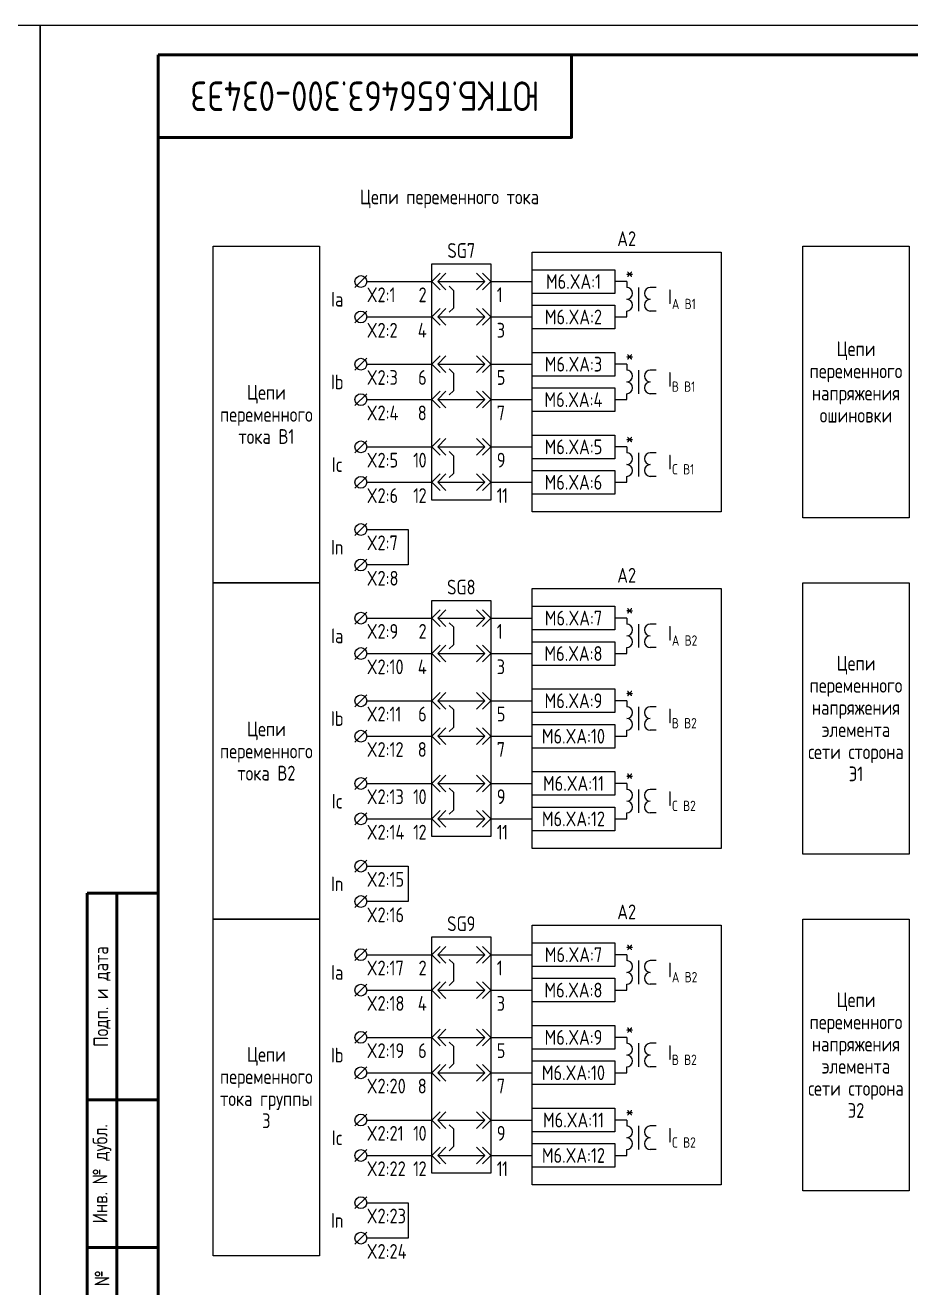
# Model space of a CAD drawing. Header units: millimetres. Extents: x -1102 to 3953, y -90 to 618.
# Drawn here: x 1257.5 to 1407.4, y 83.2 to 297 of the extents above; entities that cross this region are included whole.
import ezdxf

# ---------------------------------------------------------------- set-up
doc = ezdxf.new("R2010")
doc.units = ezdxf.units.MM
doc.styles.add('Gost_type_A', font='GOST_A.TTF')

# ---------------------------------------------------------------- blocks, each defined once
blk = doc.blocks.new('Формат_А3')
blk.add_lwpolyline([(-420, 297), (0, 297), (0, 0), (-420, 0)], close=True)
at = {"lineweight": 50}
blk.add_lwpolyline([(-400, 292), (-5, 292), (-5, 5), (-400, 5)], close=True, dxfattribs=at)
blk = doc.blocks.new('Штамп угловой верхний')
at = {"lineweight": 50}
blk.add_lwpolyline([(0, 0), (70, 0), (70, -14), (0, -14)], close=True, dxfattribs=at)
blk = doc.blocks.new('Штамп левый нижний')
at = {"lineweight": 50}
for points in [[(-12, 145), (-7, 145), (-7, 110), (-12, 110)], [(-7, 145), (0, 145), (0, 110), (-7, 110)], [(-12, 110), (-7, 110), (-7, 85), (-12, 85)], [(-7, 110), (0, 110), (0, 85), (-7, 85)], [(-12, 85), (-7, 85), (-7, 60), (-12, 60)], [(-7, 85), (0, 85), (0, 60), (-7, 60)], [(-12, 60), (-7, 60), (-7, 25), (-12, 25)], [(-7, 60), (0, 60), (0, 25), (-7, 25)], [(-12, 25), (-7, 25), (-7, 0), (-12, 0)], [(-7, 25), (0, 25), (0, 0), (-7, 0)]]:
    blk.add_lwpolyline(points, close=True, dxfattribs=at)
at = {"char_height": 2.5, "attachment_point": 5, "rotation": 90, "style": 'Gost_type_A'}
for s, insert, width in [('Подп. и дата', (-9.5, 127.5), 35), ('Инв. № дубл.', (-9.5, 97.5), 25), ('Взам. инв. №', (-9.5, 72.5), 25), ('Подп. и дата', (-9.5, 42.5), 35), ('Инв. N подл.', (-9.5, 12.5), 25)]:
    blk.add_mtext(s, dxfattribs=dict(at, insert=insert, width=width))
blk = doc.blocks.new('БИ_разъем')
for p, q in [((0, 0), (1.41, 1.41)), ((0, 0), (1.41, 1.41)), ((0, 0), (1.41, -1.41)), ((0, 0), (1.41, -1.41)), ((1, 0), (2.41, 1.41)), ((1, 0), (2.41, -1.41)), ((1, 0), (9, 0)), ((9, 0), (7.59, 1.41)), ((9, 0), (7.59, -1.41)), ((10, 0), (8.59, 1.41)), ((10, 0), (8.59, 1.41)), ((10, 0), (8.59, -1.41)), ((10, 0), (8.59, -1.41))]:
    blk.add_line(p, q)
blk = doc.blocks.new('БИ_перемычка')
for p, q in [((2.97, -0.79), (3.67, -1.5)), ((3.67, -1.5), (3.67, -4.5)), ((2.97, -5.21), (3.67, -4.5))]:
    blk.add_line(p, q)

msp = doc.modelspace()

# ---------------------------------------------------------------- linework, layer by layer
for p, q in [((1315.32, 254.6), (1313.32, 252.6)), ((1315.32, 253.6), (1326.32, 253.6)), ((1336.32, 253.6), (1343.32, 253.6)), ((1359.32, 253.6), (1357.32, 253.6)), ((1315.32, 248.6), (1313.32, 246.6)), ((1315.33, 247.6), (1326.16, 247.6)), ((1336.49, 247.6), (1343.32, 247.6)), ((1357.32, 247.6), (1359.32, 247.6)), ((1315.32, 240.6), (1313.32, 238.6)), ((1315.33, 239.6), (1326.16, 239.6)), ((1336.49, 239.6), (1343.32, 239.6)), ((1359.32, 239.6), (1357.32, 239.6)), ((1315.32, 234.6), (1313.32, 232.6)), ((1315.33, 233.6), (1326.16, 233.6)), ((1336.49, 233.6), (1343.32, 233.6)), ((1357.32, 233.6), (1359.32, 233.6)), ((1315.32, 226.6), (1313.32, 224.6)), ((1315.33, 225.6), (1326.16, 225.6)), ((1336.49, 225.6), (1343.32, 225.6)), ((1359.32, 225.6), (1357.32, 225.6)), ((1315.32, 220.6), (1313.32, 218.6)), ((1315.33, 219.6), (1326.16, 219.6)), ((1336.49, 219.6), (1343.32, 219.6)), ((1357.32, 219.6), (1359.32, 219.6)), ((1315.32, 212.6), (1313.32, 210.6)), ((1315.33, 211.6), (1322.32, 211.6)), ((1322.32, 211.6), (1322.32, 205.6)), ((1315.32, 206.6), (1313.32, 204.6)), ((1322.32, 205.6), (1315.33, 205.6)), ((1315.32, 197.6), (1313.32, 195.6)), ((1315.32, 196.6), (1326.32, 196.6)), ((1336.32, 196.6), (1343.32, 196.6)), ((1359.32, 196.6), (1357.32, 196.6)), ((1315.32, 191.6), (1313.32, 189.6)), ((1315.33, 190.6), (1326.16, 190.6)), ((1336.49, 190.6), (1343.32, 190.6)), ((1357.32, 190.6), (1359.32, 190.6)), ((1315.32, 183.6), (1313.32, 181.6)), ((1315.33, 182.6), (1326.16, 182.6)), ((1336.49, 182.6), (1343.32, 182.6)), ((1359.32, 182.6), (1357.32, 182.6)), ((1315.32, 177.6), (1313.32, 175.6)), ((1315.33, 176.6), (1326.16, 176.6)), ((1336.49, 176.6), (1343.32, 176.6)), ((1357.32, 176.6), (1359.32, 176.6)), ((1315.32, 169.6), (1313.32, 167.6)), ((1315.33, 168.6), (1326.16, 168.6)), ((1336.49, 168.6), (1343.32, 168.6)), ((1359.32, 168.6), (1357.32, 168.6)), ((1315.32, 163.6), (1313.32, 161.6)), ((1315.33, 162.6), (1326.16, 162.6)), ((1336.49, 162.6), (1343.32, 162.6)), ((1357.32, 162.6), (1359.32, 162.6)), ((1315.32, 155.6), (1313.32, 153.6)), ((1315.33, 154.6), (1322.32, 154.6)), ((1322.32, 154.6), (1322.32, 148.6)), ((1315.32, 149.6), (1313.32, 147.6)), ((1322.32, 148.6), (1315.33, 148.6)), ((1315.32, 140.6), (1313.32, 138.6)), ((1315.32, 139.6), (1326.32, 139.6)), ((1336.32, 139.6), (1343.32, 139.6)), ((1359.32, 139.6), (1357.32, 139.6)), ((1315.32, 134.6), (1313.32, 132.6)), ((1315.33, 133.6), (1326.16, 133.6)), ((1336.49, 133.6), (1343.32, 133.6)), ((1357.32, 133.6), (1359.32, 133.6)), ((1315.32, 126.6), (1313.32, 124.6)), ((1315.33, 125.6), (1326.16, 125.6)), ((1336.49, 125.6), (1343.32, 125.6)), ((1359.32, 125.6), (1357.32, 125.6)), ((1315.32, 120.6), (1313.32, 118.6)), ((1315.33, 119.6), (1326.16, 119.6)), ((1336.49, 119.6), (1343.32, 119.6)), ((1357.32, 119.6), (1359.32, 119.6)), ((1315.32, 112.6), (1313.32, 110.6)), ((1315.33, 111.6), (1326.16, 111.6)), ((1336.49, 111.6), (1343.32, 111.6)), ((1359.32, 111.6), (1357.32, 111.6)), ((1315.32, 106.6), (1313.32, 104.6)), ((1315.33, 105.6), (1326.16, 105.6)), ((1336.49, 105.6), (1343.32, 105.6)), ((1357.32, 105.6), (1359.32, 105.6)), ((1315.32, 98.6), (1313.32, 96.6)), ((1315.33, 97.6), (1322.32, 97.6)), ((1322.32, 97.6), (1322.32, 91.6)), ((1315.32, 92.6), (1313.32, 90.6)), ((1322.32, 91.6), (1315.33, 91.6))]:
    msp.add_line(p, q)
at = {"ltscale": 4}
for p, q in [((1359.32, 253.6), (1359.32, 252.6)), ((1359.32, 253.1), (1359.32, 252.6)), ((1361.32, 252.6), (1361.32, 248.6)), ((1361.32, 252.6), (1361.32, 248.6)), ((1364.32, 252.6), (1363.32, 252.6)), ((1364.32, 252.6), (1363.32, 252.6)), ((1359.32, 247.6), (1359.32, 248.6)), ((1364.32, 248.6), (1363.32, 248.6)), ((1364.32, 248.6), (1363.32, 248.6)), ((1359.32, 239.6), (1359.32, 238.6)), ((1359.32, 239.1), (1359.32, 238.6)), ((1361.32, 238.6), (1361.32, 234.6)), ((1361.32, 238.6), (1361.32, 234.6)), ((1364.32, 238.6), (1363.32, 238.6)), ((1364.32, 238.6), (1363.32, 238.6)), ((1359.32, 233.6), (1359.32, 234.6)), ((1364.32, 234.6), (1363.32, 234.6)), ((1364.32, 234.6), (1363.32, 234.6)), ((1359.32, 225.6), (1359.32, 224.6)), ((1359.32, 225.1), (1359.32, 224.6)), ((1361.32, 224.6), (1361.32, 220.6)), ((1361.32, 224.6), (1361.32, 220.6)), ((1364.32, 224.6), (1363.32, 224.6)), ((1364.32, 224.6), (1363.32, 224.6)), ((1359.32, 219.6), (1359.32, 220.6)), ((1364.32, 220.6), (1363.32, 220.6)), ((1364.32, 220.6), (1363.32, 220.6)), ((1359.32, 196.6), (1359.32, 195.6)), ((1359.32, 196.1), (1359.32, 195.6)), ((1361.32, 195.6), (1361.32, 191.6)), ((1361.32, 195.6), (1361.32, 191.6)), ((1364.32, 195.6), (1363.32, 195.6)), ((1364.32, 195.6), (1363.32, 195.6)), ((1359.32, 190.6), (1359.32, 191.6)), ((1364.32, 191.6), (1363.32, 191.6)), ((1364.32, 191.6), (1363.32, 191.6)), ((1359.32, 182.6), (1359.32, 181.6)), ((1359.32, 182.1), (1359.32, 181.6)), ((1361.32, 181.6), (1361.32, 177.6)), ((1361.32, 181.6), (1361.32, 177.6)), ((1364.32, 181.6), (1363.32, 181.6)), ((1364.32, 181.6), (1363.32, 181.6)), ((1359.32, 176.6), (1359.32, 177.6)), ((1364.32, 177.6), (1363.32, 177.6)), ((1364.32, 177.6), (1363.32, 177.6)), ((1359.32, 168.6), (1359.32, 167.6)), ((1359.32, 168.1), (1359.32, 167.6)), ((1361.32, 167.6), (1361.32, 163.6)), ((1361.32, 167.6), (1361.32, 163.6)), ((1364.32, 167.6), (1363.32, 167.6)), ((1364.32, 167.6), (1363.32, 167.6)), ((1359.32, 162.6), (1359.32, 163.6)), ((1364.32, 163.6), (1363.32, 163.6)), ((1364.32, 163.6), (1363.32, 163.6)), ((1359.32, 139.6), (1359.32, 138.6)), ((1359.32, 139.1), (1359.32, 138.6)), ((1361.32, 138.6), (1361.32, 134.6)), ((1361.32, 138.6), (1361.32, 134.6)), ((1364.32, 138.6), (1363.32, 138.6)), ((1364.32, 138.6), (1363.32, 138.6)), ((1359.32, 133.6), (1359.32, 134.6)), ((1364.32, 134.6), (1363.32, 134.6)), ((1364.32, 134.6), (1363.32, 134.6)), ((1359.32, 125.6), (1359.32, 124.6)), ((1359.32, 125.1), (1359.32, 124.6)), ((1361.32, 124.6), (1361.32, 120.6)), ((1361.32, 124.6), (1361.32, 120.6)), ((1364.32, 124.6), (1363.32, 124.6)), ((1364.32, 124.6), (1363.32, 124.6)), ((1359.32, 119.6), (1359.32, 120.6)), ((1364.32, 120.6), (1363.32, 120.6)), ((1364.32, 120.6), (1363.32, 120.6)), ((1359.32, 111.6), (1359.32, 110.6)), ((1359.32, 111.1), (1359.32, 110.6)), ((1361.32, 110.6), (1361.32, 106.6)), ((1361.32, 110.6), (1361.32, 106.6)), ((1364.32, 110.6), (1363.32, 110.6)), ((1364.32, 110.6), (1363.32, 110.6)), ((1359.32, 105.6), (1359.32, 106.6)), ((1364.32, 106.6), (1363.32, 106.6)), ((1364.32, 106.6), (1363.32, 106.6))]:
    msp.add_line(p, q, dxfattribs=at)
for points in [[(1307.32, 202.6), (1289.32, 202.6), (1289.32, 259.6), (1307.32, 259.6)], [(1407.14, 213.6), (1389.14, 213.6), (1389.14, 259.6), (1407.14, 259.6)], [(1326.32, 256.6), (1336.32, 256.6), (1336.32, 216.6), (1326.32, 216.6)], [(1343.32, 258.6), (1375.32, 258.6), (1375.32, 214.6), (1343.32, 214.6)], [(1343.32, 255.6), (1357.32, 255.6), (1357.32, 251.6), (1343.32, 251.6)], [(1343.32, 249.6), (1357.32, 249.6), (1357.32, 245.6), (1343.32, 245.6)], [(1343.32, 241.6), (1357.32, 241.6), (1357.32, 237.6), (1343.32, 237.6)], [(1343.32, 235.6), (1357.32, 235.6), (1357.32, 231.6), (1343.32, 231.6)], [(1343.32, 227.6), (1357.32, 227.6), (1357.32, 223.6), (1343.32, 223.6)], [(1343.32, 221.6), (1357.32, 221.6), (1357.32, 217.6), (1343.32, 217.6)], [(1307.32, 145.6), (1289.32, 145.6), (1289.32, 202.6), (1307.32, 202.6)], [(1343.32, 201.6), (1375.32, 201.6), (1375.32, 157.6), (1343.32, 157.6)], [(1407.14, 156.6), (1389.14, 156.6), (1389.14, 202.6), (1407.14, 202.6)], [(1326.32, 199.6), (1336.32, 199.6), (1336.32, 159.6), (1326.32, 159.6)], [(1343.32, 198.6), (1357.32, 198.6), (1357.32, 194.6), (1343.32, 194.6)], [(1343.32, 192.6), (1357.32, 192.6), (1357.32, 188.6), (1343.32, 188.6)], [(1343.32, 184.6), (1357.32, 184.6), (1357.32, 180.6), (1343.32, 180.6)], [(1343.32, 178.6), (1357.32, 178.6), (1357.32, 174.6), (1343.32, 174.6)], [(1343.32, 170.6), (1357.32, 170.6), (1357.32, 166.6), (1343.32, 166.6)], [(1343.32, 164.6), (1357.32, 164.6), (1357.32, 160.6), (1343.32, 160.6)], [(1307.32, 88.6), (1289.32, 88.6), (1289.32, 145.6), (1307.32, 145.6)], [(1407.14, 99.6), (1389.14, 99.6), (1389.14, 145.6), (1407.14, 145.6)], [(1343.32, 144.6), (1375.32, 144.6), (1375.32, 100.6), (1343.32, 100.6)], [(1326.32, 142.6), (1336.32, 142.6), (1336.32, 102.6), (1326.32, 102.6)], [(1343.32, 141.6), (1357.32, 141.6), (1357.32, 137.6), (1343.32, 137.6)], [(1343.32, 135.6), (1357.32, 135.6), (1357.32, 131.6), (1343.32, 131.6)], [(1343.32, 127.6), (1357.32, 127.6), (1357.32, 123.6), (1343.32, 123.6)], [(1343.32, 121.6), (1357.32, 121.6), (1357.32, 117.6), (1343.32, 117.6)], [(1343.32, 113.6), (1357.32, 113.6), (1357.32, 109.6), (1343.32, 109.6)], [(1343.32, 107.6), (1357.32, 107.6), (1357.32, 103.6), (1343.32, 103.6)]]:
    msp.add_lwpolyline(points, close=True)
for centre in [(1314.32, 253.6), (1314.32, 247.6), (1314.32, 239.6), (1314.32, 233.6), (1314.32, 225.6), (1314.32, 219.6), (1314.32, 211.6), (1314.32, 205.6), (1314.32, 196.6), (1314.32, 190.6), (1314.32, 182.6), (1314.32, 176.6), (1314.32, 168.6), (1314.32, 162.6), (1314.32, 154.6), (1314.32, 148.6), (1314.32, 139.6), (1314.32, 133.6), (1314.32, 125.6), (1314.32, 119.6), (1314.32, 111.6), (1314.32, 105.6), (1314.32, 97.6), (1314.32, 91.6)]:
    msp.add_circle(centre, 1)
for centre, start, end in [((1359.32, 251.6), 270, 90), ((1359.32, 251.6), 270, 90), ((1363.32, 251.6), 90, 270), ((1363.32, 251.6), 90, 270), ((1359.32, 249.6), 270, 90), ((1359.32, 249.6), 270, 90), ((1363.32, 249.6), 90, 270), ((1363.32, 249.6), 90, 270), ((1359.32, 237.6), 270, 90), ((1359.32, 237.6), 270, 90), ((1363.32, 237.6), 90, 270), ((1363.32, 237.6), 90, 270), ((1359.32, 235.6), 270, 90), ((1359.32, 235.6), 270, 90), ((1363.32, 235.6), 90, 270), ((1363.32, 235.6), 90, 270), ((1359.32, 223.6), 270, 90), ((1359.32, 223.6), 270, 90), ((1363.32, 223.6), 90, 270), ((1363.32, 223.6), 90, 270), ((1359.32, 221.6), 270, 90), ((1359.32, 221.6), 270, 90), ((1363.32, 221.6), 90, 270), ((1363.32, 221.6), 90, 270), ((1359.32, 194.6), 270, 90), ((1359.32, 194.6), 270, 90), ((1363.32, 194.6), 90, 270), ((1363.32, 194.6), 90, 270), ((1359.32, 192.6), 270, 90), ((1359.32, 192.6), 270, 90), ((1363.32, 192.6), 90, 270), ((1363.32, 192.6), 90, 270), ((1359.32, 180.6), 270, 90), ((1359.32, 180.6), 270, 90), ((1359.32, 178.6), 270, 90), ((1359.32, 178.6), 270, 90), ((1363.32, 180.6), 90, 270), ((1363.32, 180.6), 90, 270), ((1363.32, 178.6), 90, 270), ((1363.32, 178.6), 90, 270), ((1359.32, 166.6), 270, 90), ((1359.32, 166.6), 270, 90), ((1363.32, 166.6), 90, 270), ((1363.32, 166.6), 90, 270), ((1359.32, 164.6), 270, 90), ((1359.32, 164.6), 270, 90), ((1363.32, 164.6), 90, 270), ((1363.32, 164.6), 90, 270), ((1359.32, 137.6), 270, 90), ((1359.32, 137.6), 270, 90), ((1363.32, 137.6), 90, 270), ((1363.32, 137.6), 90, 270), ((1359.32, 135.6), 270, 90), ((1359.32, 135.6), 270, 90), ((1363.32, 135.6), 90, 270), ((1363.32, 135.6), 90, 270), ((1359.32, 123.6), 270, 90), ((1359.32, 123.6), 270, 90), ((1363.32, 123.6), 90, 270), ((1363.32, 123.6), 90, 270), ((1359.32, 121.6), 270, 90), ((1359.32, 121.6), 270, 90), ((1363.32, 121.6), 90, 270), ((1363.32, 121.6), 90, 270), ((1359.32, 109.6), 270, 90), ((1359.32, 109.6), 270, 90), ((1363.32, 109.6), 90, 270), ((1363.32, 109.6), 90, 270), ((1359.32, 107.6), 270, 90), ((1359.32, 107.6), 270, 90), ((1363.32, 107.6), 90, 270), ((1363.32, 107.6), 90, 270)]:
    msp.add_arc(centre, 1, start, end, dxfattribs=at)

# ---------------------------------------------------------------- block references
for name, p in [('Формат_А3', (1260, 0)), ('Формат_А3', (1680, 0)), ('Штамп угловой верхний', (1280, 292)), ('БИ_разъем', (1326.32, 253.6)), ('БИ_перемычка', (1326.32, 253.6)), ('БИ_разъем', (1326.32, 247.6)), ('БИ_разъем', (1326.32, 239.6)), ('БИ_перемычка', (1326.32, 239.6)), ('БИ_разъем', (1326.32, 233.6)), ('БИ_разъем', (1326.32, 225.6)), ('БИ_перемычка', (1326.32, 225.6)), ('БИ_разъем', (1326.32, 219.6)), ('БИ_разъем', (1326.32, 196.6)), ('БИ_перемычка', (1326.32, 196.6)), ('БИ_разъем', (1326.32, 190.6)), ('БИ_разъем', (1326.32, 182.6)), ('БИ_перемычка', (1326.32, 182.6)), ('БИ_разъем', (1326.32, 176.6)), ('БИ_разъем', (1326.32, 168.6)), ('БИ_перемычка', (1326.32, 168.6)), ('БИ_разъем', (1326.32, 162.6)), ('Штамп левый нижний', (1280, 5)), ('БИ_разъем', (1326.32, 139.6)), ('БИ_перемычка', (1326.32, 139.6)), ('БИ_разъем', (1326.32, 133.6)), ('БИ_разъем', (1326.32, 125.6)), ('БИ_перемычка', (1326.32, 125.6)), ('БИ_разъем', (1326.32, 119.6)), ('БИ_разъем', (1326.32, 111.6)), ('БИ_перемычка', (1326.32, 111.6)), ('БИ_разъем', (1326.32, 105.6))]:
    msp.add_blockref(name, p)

# ---------------------------------------------------------------- texts
at = {"insert": (1315, 285), "char_height": 5, "width": 70, "attachment_point": 5, "rotation": 180, "style": 'Gost_type_A'}
msp.add_mtext('ЮТКБ.656463.300-034Э3', dxfattribs=at)
at = {"char_height": 2.5, "line_spacing_factor": 0.9, "style": 'Gost_type_A'}
for s, insert, width, attachment_point in [('Цепи переменного тока', (1329.32, 267.6), 288, 5), ('A2', (1359.32, 259.6), 32, 8), ('SG7', (1331.32, 257.6), 10, 8), ('X2:1', (1315.32, 252.6), 10, 1), ('{\\T0.9;2}', (1325.32, 252.6), 5, 3), ('{\\T0.9;1}', (1337.32, 252.6), 5, 1), ('Ia', (1310.32, 250.6), 6, 5), ('X2:2', (1315.32, 246.6), 10, 1), ('{\\T0.9;4}', (1325.32, 246.6), 5, 3), ('{\\T0.9;3}', (1337.32, 246.6), 5, 1), ('Цепи переменного напряжения\\Pошиновки', (1398.14, 236.6), 18, 5), ('Ib', (1310.32, 236.6), 6, 5), ('X2:3', (1315.32, 238.6), 10, 1), ('{\\T0.9;6}', (1325.32, 238.6), 5, 3), ('{\\T0.9;5}', (1337.32, 238.6), 5, 1), ('Цепи переменного тока В1', (1298.32, 231.1), 18, 5), ('X2:4', (1315.32, 232.6), 10, 1), ('{\\T0.9;8}', (1325.32, 232.6), 5, 3), ('{\\T0.9;7}', (1337.32, 232.6), 5, 1), ('X2:5', (1315.32, 224.6), 10, 1), ('{\\T0.9;10}', (1325.32, 224.6), 5, 3), ('{\\T0.9;9}', (1337.32, 224.6), 5, 1), ('Ic', (1310.32, 222.6), 6, 5), ('X2:6', (1315.32, 218.6), 10, 1), ('{\\T0.9;12}', (1325.32, 218.6), 5, 3), ('{\\T0.9;11}', (1337.32, 218.6), 5, 1), ('In', (1310.32, 208.6), 6, 5), ('X2:7', (1315.32, 210.6), 10, 1), ('X2:8', (1315.32, 204.6), 10, 1), ('A2', (1359.32, 202.6), 32, 8), ('SG8', (1331.32, 200.6), 10, 8), ('Ia', (1310.32, 193.6), 6, 5), ('X2:9', (1315.32, 195.6), 10, 1), ('{\\T0.9;2}', (1325.32, 195.6), 5, 3), ('{\\T0.9;1}', (1337.32, 195.6), 5, 1), ('X2:10', (1315.32, 189.6), 10, 1), ('{\\T0.9;4}', (1325.32, 189.6), 5, 3), ('{\\T0.9;3}', (1337.32, 189.6), 5, 1), ('Цепи переменного напряжения элемента сети сторона Э1', (1398.14, 179.6), 18, 5), ('Ib', (1310.32, 179.6), 6, 5), ('X2:11', (1315.32, 181.6), 10, 1), ('{\\T0.9;6}', (1325.32, 181.6), 5, 3), ('{\\T0.9;5}', (1337.32, 181.6), 5, 1), ('Цепи переменного тока В2', (1298.32, 174.1), 18, 5), ('X2:12', (1315.32, 175.6), 10, 1), ('{\\T0.9;8}', (1325.32, 175.6), 5, 3), ('{\\T0.9;7}', (1337.32, 175.6), 5, 1), ('Ic', (1310.32, 165.6), 6, 5), ('X2:13', (1315.32, 167.6), 10, 1), ('{\\T0.9;10}', (1325.32, 167.6), 5, 3), ('{\\T0.9;9}', (1337.32, 167.6), 5, 1), ('X2:14', (1315.32, 161.6), 10, 1), ('{\\T0.9;12}', (1325.32, 161.6), 5, 3), ('{\\T0.9;11}', (1337.32, 161.6), 5, 1), ('In', (1310.32, 151.6), 6, 5), ('X2:15', (1315.32, 153.6), 10, 1), ('X2:16', (1315.32, 147.6), 10, 1), ('A2', (1359.32, 145.6), 32, 8), ('SG9', (1331.32, 143.6), 10, 8), ('Ia', (1310.32, 136.6), 6, 5), ('X2:17', (1315.32, 138.6), 10, 1), ('{\\T0.9;2}', (1325.32, 138.6), 5, 3), ('{\\T0.9;1}', (1337.32, 138.6), 5, 1), ('X2:18', (1315.32, 132.6), 10, 1), ('{\\T0.9;4}', (1325.32, 132.6), 5, 3), ('{\\T0.9;3}', (1337.32, 132.6), 5, 1), ('Цепи переменного напряжения элемента сети сторона Э2', (1398.14, 122.6), 18, 5), ('X2:19', (1315.32, 124.6), 10, 1), ('{\\T0.9;6}', (1325.32, 124.6), 5, 3), ('{\\T0.9;5}', (1337.32, 124.6), 5, 1), ('Цепи переменного тока группы 3', (1298.32, 117.1), 18, 5), ('Ib', (1310.32, 122.6), 6, 5), ('X2:20', (1315.32, 118.6), 10, 1), ('{\\T0.9;8}', (1325.32, 118.6), 5, 3), ('{\\T0.9;7}', (1337.32, 118.6), 5, 1), ('Ic', (1310.32, 108.6), 6, 5), ('X2:21', (1315.32, 110.6), 10, 1), ('{\\T0.9;10}', (1325.32, 110.6), 5, 3), ('{\\T0.9;9}', (1337.32, 110.6), 5, 1), ('X2:22', (1315.32, 104.6), 10, 1), ('{\\T0.9;12}', (1325.32, 104.6), 5, 3), ('{\\T0.9;11}', (1337.32, 104.6), 5, 1), ('X2:23', (1315.32, 96.6), 10, 1), ('In', (1310.32, 94.6), 6, 5), ('X2:24', (1315.32, 90.6), 10, 1)]:
    msp.add_mtext(s, dxfattribs=dict(at, insert=insert, width=width, attachment_point=attachment_point))
at = {"char_height": 2.5, "style": 'Gost_type_A'}
for s, insert, width, attachment_point in [('M6.XA:1', (1350.32, 253.6), 14, 5), ('*', (1359.82, 255.1), 3, 5), ('\\A1;I{\\H0.7x;\\S^ A В1;}', (1366.32, 250.6), 8, 4), ('M6.XA:2', (1350.31, 247.6), 14.018, 5), ('M6.XA:3', (1350.32, 239.6), 14, 5), ('*', (1359.82, 241.1), 3, 5), ('\\A1;I{\\H0.7x;\\S^ В В1;}', (1366.32, 236.6), 8, 4), ('M6.XA:4', (1350.31, 233.6), 14.018, 5), ('M6.XA:5', (1350.32, 225.6), 14, 5), ('*', (1359.82, 227.1), 3, 5), ('\\A1;I{\\H0.7x;\\S^ C В1;}', (1366.32, 222.6), 8, 4), ('M6.XA:6', (1350.31, 219.6), 14.018, 5), ('M6.XA:7', (1350.32, 196.6), 14, 5), ('*', (1359.82, 198.1), 3, 5), ('\\A1;I{\\H0.7x;\\S^ A В2;}', (1366.32, 193.6), 8, 4), ('M6.XA:8', (1350.31, 190.6), 14.018, 5), ('*', (1359.82, 184.1), 3, 5), ('M6.XA:9', (1350.32, 182.6), 14, 5), ('\\A1;I{\\H0.7x;\\S^ В В2;}', (1366.32, 179.6), 8, 4), ('M6.XA:10', (1350.31, 176.6), 14.018, 5), ('M6.XA:11', (1350.32, 168.6), 14, 5), ('*', (1359.82, 170.1), 3, 5), ('\\A1;I{\\H0.7x;\\S^ C В2;}', (1366.32, 165.6), 8, 4), ('M6.XA:12', (1350.31, 162.6), 14.018, 5), ('*', (1359.82, 141.1), 3, 5), ('M6.XA:7', (1350.32, 139.6), 14, 5), ('\\A1;I{\\H0.7x;\\S^ A В2;}', (1366.32, 136.6), 8, 4), ('M6.XA:8', (1350.31, 133.6), 14.018, 5), ('M6.XA:9', (1350.32, 125.6), 14, 5), ('*', (1359.82, 127.1), 3, 5), ('\\A1;I{\\H0.7x;\\S^ В В2;}', (1366.32, 122.6), 8, 4), ('M6.XA:10', (1350.31, 119.6), 14.018, 5), ('*', (1359.82, 113.1), 3, 5), ('M6.XA:11', (1350.32, 111.6), 14, 5), ('\\A1;I{\\H0.7x;\\S^ C В2;}', (1366.32, 108.6), 8, 4), ('M6.XA:12', (1350.31, 105.6), 14.018, 5)]:
    msp.add_mtext(s, dxfattribs=dict(at, insert=insert, width=width, attachment_point=attachment_point))

doc.saveas('drawing.dxf')
